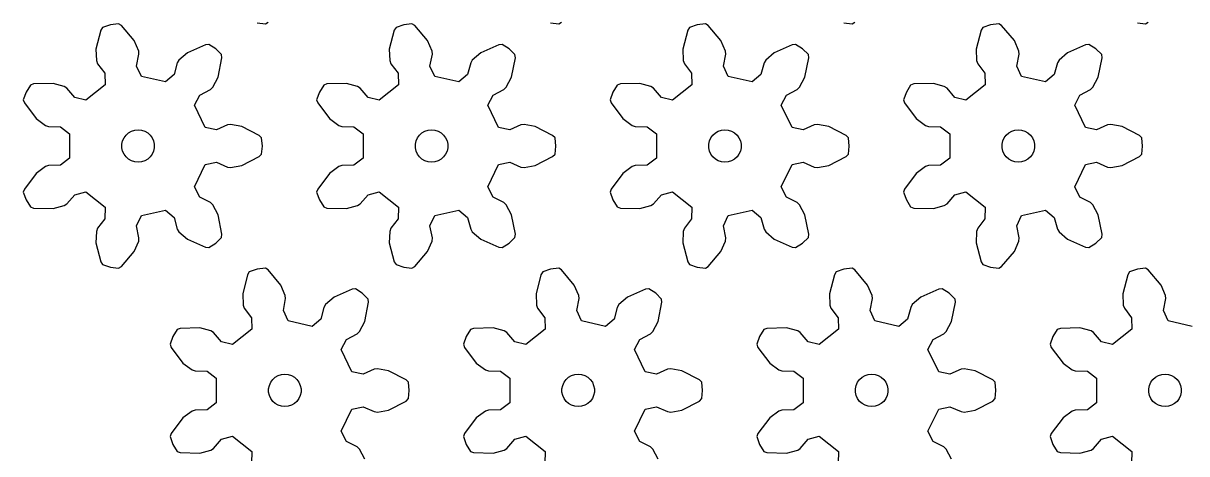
# Model space of a CAD drawing. Extents: x 0 to 211, y 0 to 225.
# Drawn here: x 0 to 107.3, y 73.1 to 112.8 of the extents above; entities that cross this region are included whole.
import ezdxf

# ---------------------------------------------------------------- set-up
doc = ezdxf.new("R2010")
doc.units = 0

msp = doc.modelspace()

# ---------------------------------------------------------------- linework, layer by layer
for p, q in [((8.04, 112.64), (7.32, 112.4)), ((8.79, 112.74), (8.04, 112.64)), ((9.05, 112.57), (8.79, 112.74)), ((21.57, 112.84), (22.32, 112.74)), ((22.32, 112.74), (22.58, 112.9)), ((35.09, 112.64), (34.37, 112.4)), ((35.84, 112.74), (35.09, 112.64)), ((36.1, 112.57), (35.84, 112.74)), ((48.62, 112.84), (49.37, 112.74)), ((49.37, 112.74), (49.63, 112.9)), ((62.14, 112.64), (61.42, 112.4)), ((62.89, 112.74), (62.14, 112.64)), ((63.15, 112.57), (62.89, 112.74)), ((75.67, 112.84), (76.42, 112.74)), ((76.42, 112.74), (76.68, 112.9)), ((89.19, 112.64), (88.47, 112.4)), ((89.94, 112.74), (89.19, 112.64)), ((90.2, 112.57), (89.94, 112.74)), ((102.72, 112.84), (103.47, 112.74)), ((103.47, 112.74), (103.73, 112.9)), ((7.16, 112.14), (6.7, 110.39)), ((7.32, 112.4), (7.16, 112.14)), ((10.22, 111.19), (9.05, 112.57)), ((34.21, 112.14), (33.75, 110.39)), ((34.37, 112.4), (34.21, 112.14)), ((37.28, 111.19), (36.1, 112.57)), ((61.26, 112.14), (60.8, 110.39)), ((61.42, 112.4), (61.26, 112.14)), ((64.33, 111.19), (63.15, 112.57)), ((88.31, 112.14), (87.85, 110.39)), ((88.47, 112.4), (88.31, 112.14)), ((91.38, 111.19), (90.2, 112.57)), ((10.64, 110.22), (10.22, 111.19)), ((16.8, 110.8), (15.14, 110.07)), ((17.1, 110.84), (16.8, 110.8)), ((17.74, 110.42), (17.1, 110.84)), ((37.69, 110.22), (37.28, 111.19)), ((43.85, 110.8), (42.19, 110.07)), ((44.15, 110.84), (43.85, 110.8)), ((44.79, 110.42), (44.15, 110.84)), ((64.74, 110.22), (64.33, 111.19)), ((70.9, 110.8), (69.24, 110.07)), ((71.2, 110.84), (70.9, 110.8)), ((71.84, 110.42), (71.2, 110.84)), ((91.79, 110.22), (91.38, 111.19)), ((97.95, 110.8), (96.29, 110.07)), ((98.25, 110.84), (97.95, 110.8)), ((98.89, 110.42), (98.25, 110.84)), ((6.7, 110.39), (6.75, 109.34)), ((10.45, 108.84), (10.67, 109.93)), ((10.67, 109.93), (10.64, 110.22)), ((15.14, 110.07), (14.35, 109.38)), ((18.28, 109.9), (17.74, 110.42)), ((17.97, 107.81), (18.32, 109.59)), ((18.32, 109.59), (18.28, 109.9)), ((33.75, 110.39), (33.8, 109.34)), ((37.5, 108.84), (37.72, 109.93)), ((37.72, 109.93), (37.69, 110.22)), ((42.19, 110.07), (41.4, 109.38)), ((45.33, 109.9), (44.79, 110.42)), ((45.02, 107.81), (45.37, 109.59)), ((45.37, 109.59), (45.33, 109.9)), ((60.8, 110.39), (60.85, 109.34)), ((64.55, 108.84), (64.77, 109.93)), ((64.77, 109.93), (64.74, 110.22)), ((69.24, 110.07), (68.45, 109.38)), ((72.39, 109.9), (71.84, 110.42)), ((72.07, 107.81), (72.42, 109.59)), ((72.42, 109.59), (72.39, 109.9)), ((87.85, 110.39), (87.9, 109.34)), ((91.6, 108.84), (91.82, 109.93)), ((91.82, 109.93), (91.79, 110.22)), ((96.29, 110.07), (95.5, 109.38)), ((99.44, 109.9), (98.89, 110.42)), ((99.12, 107.81), (99.47, 109.59)), ((99.47, 109.59), (99.44, 109.9)), ((6.75, 109.34), (6.85, 109.06)), ((6.85, 109.06), (7.52, 108.17)), ((10.89, 107.88), (10.45, 108.84)), ((14.2, 109.13), (13.91, 108.05)), ((14.35, 109.38), (14.2, 109.13)), ((33.8, 109.34), (33.9, 109.06)), ((33.9, 109.06), (34.57, 108.17)), ((37.94, 107.88), (37.5, 108.84)), ((41.25, 109.13), (40.96, 108.05)), ((41.4, 109.38), (41.25, 109.13)), ((60.85, 109.34), (60.95, 109.06)), ((60.95, 109.06), (61.62, 108.17)), ((64.99, 107.88), (64.55, 108.84)), ((68.3, 109.13), (68.01, 108.05)), ((68.45, 109.38), (68.3, 109.13)), ((87.9, 109.34), (88, 109.06)), ((88, 109.06), (88.67, 108.17)), ((92.04, 107.88), (91.6, 108.84)), ((95.35, 109.13), (95.06, 108.05)), ((95.5, 109.38), (95.35, 109.13)), ((7.52, 108.17), (7.54, 107.11)), ((13.11, 107.37), (10.89, 107.88)), ((13.91, 108.05), (13.11, 107.37)), ((17.47, 106.89), (17.97, 107.81)), ((34.57, 108.17), (34.59, 107.11)), ((40.16, 107.37), (37.94, 107.88)), ((40.96, 108.05), (40.16, 107.37)), ((44.52, 106.89), (45.02, 107.81)), ((61.62, 108.17), (61.64, 107.11)), ((67.21, 107.37), (64.99, 107.88)), ((68.01, 108.05), (67.21, 107.37)), ((71.57, 106.89), (72.07, 107.81)), ((88.67, 108.17), (88.69, 107.11)), ((94.26, 107.37), (92.04, 107.88)), ((95.06, 108.05), (94.26, 107.37)), ((98.62, 106.89), (99.12, 107.81)), ((0.27, 106.44), (0, 105.73)), ((0.66, 107.09), (0.27, 106.44)), ((0.95, 107.19), (0.66, 107.09)), ((2.76, 107.24), (0.95, 107.19)), ((3.77, 106.96), (2.76, 107.24)), ((4.02, 106.81), (3.77, 106.96)), ((4.74, 105.95), (4.02, 106.81)), ((7.54, 107.11), (5.76, 105.69)), ((16.27, 106.17), (17.26, 106.68)), ((17.26, 106.68), (17.47, 106.89)), ((27.32, 106.44), (27.05, 105.73)), ((27.71, 107.09), (27.32, 106.44)), ((28, 107.19), (27.71, 107.09)), ((29.81, 107.24), (28, 107.19)), ((30.82, 106.96), (29.81, 107.24)), ((31.07, 106.81), (30.82, 106.96)), ((31.79, 105.95), (31.07, 106.81)), ((34.59, 107.11), (32.81, 105.69)), ((43.32, 106.17), (44.31, 106.68)), ((44.31, 106.68), (44.52, 106.89)), ((54.37, 106.44), (54.1, 105.73)), ((54.76, 107.09), (54.37, 106.44)), ((55.05, 107.19), (54.76, 107.09)), ((56.86, 107.24), (55.05, 107.19)), ((57.87, 106.96), (56.86, 107.24)), ((58.12, 106.81), (57.87, 106.96)), ((58.84, 105.95), (58.12, 106.81)), ((61.64, 107.11), (59.86, 105.69)), ((70.37, 106.17), (71.36, 106.68)), ((71.36, 106.68), (71.57, 106.89)), ((81.42, 106.44), (81.15, 105.73)), ((81.81, 107.09), (81.42, 106.44)), ((82.1, 107.19), (81.81, 107.09)), ((83.91, 107.24), (82.1, 107.19)), ((84.92, 106.96), (83.91, 107.24)), ((85.17, 106.81), (84.92, 106.96)), ((85.89, 105.95), (85.17, 106.81)), ((88.69, 107.11), (86.91, 105.69)), ((97.42, 106.17), (98.41, 106.68)), ((98.41, 106.68), (98.62, 106.89)), ((0, 105.73), (0.1, 105.44)), ((0.1, 105.44), (1.19, 103.99)), ((5.76, 105.69), (4.74, 105.95)), ((15.79, 105.23), (16.27, 106.17)), ((16.78, 103.18), (15.79, 105.23)), ((27.05, 105.73), (27.15, 105.44)), ((27.15, 105.44), (28.24, 103.99)), ((32.81, 105.69), (31.79, 105.95)), ((42.84, 105.23), (43.32, 106.17)), ((43.83, 103.18), (42.84, 105.23)), ((54.1, 105.73), (54.2, 105.44)), ((54.2, 105.44), (55.29, 103.99)), ((59.86, 105.69), (58.84, 105.95)), ((69.89, 105.23), (70.37, 106.17)), ((70.88, 103.18), (69.89, 105.23)), ((81.15, 105.73), (81.25, 105.44)), ((81.25, 105.44), (82.34, 103.99)), ((86.91, 105.69), (85.89, 105.95)), ((96.94, 105.23), (97.42, 106.17)), ((97.93, 103.18), (96.94, 105.23)), ((1.19, 103.99), (2.04, 103.37)), ((2.04, 103.37), (2.32, 103.27)), ((2.32, 103.27), (3.43, 103.24)), ((3.43, 103.24), (4.27, 102.6)), ((17.81, 102.97), (16.78, 103.18)), ((18.83, 103.42), (17.81, 102.97)), ((19.12, 103.46), (18.83, 103.42)), ((20.16, 103.27), (19.12, 103.46)), ((21.76, 102.44), (20.16, 103.27)), ((28.24, 103.99), (29.09, 103.37)), ((29.09, 103.37), (29.37, 103.27)), ((29.37, 103.27), (30.48, 103.24)), ((30.48, 103.24), (31.33, 102.6)), ((44.86, 102.97), (43.83, 103.18)), ((45.88, 103.42), (44.86, 102.97)), ((46.17, 103.46), (45.88, 103.42)), ((47.21, 103.27), (46.17, 103.46)), ((48.81, 102.44), (47.21, 103.27)), ((55.29, 103.99), (56.14, 103.37)), ((56.14, 103.37), (56.42, 103.27)), ((56.42, 103.27), (57.53, 103.24)), ((57.53, 103.24), (58.38, 102.6)), ((71.91, 102.97), (70.88, 103.18)), ((72.93, 103.42), (71.91, 102.97)), ((73.22, 103.46), (72.93, 103.42)), ((74.26, 103.27), (73.22, 103.46)), ((75.86, 102.44), (74.26, 103.27)), ((82.34, 103.99), (83.19, 103.37)), ((83.19, 103.37), (83.47, 103.27)), ((83.47, 103.27), (84.58, 103.24)), ((84.58, 103.24), (85.43, 102.6)), ((98.96, 102.97), (97.93, 103.18)), ((99.98, 103.42), (98.96, 102.97)), ((100.27, 103.46), (99.98, 103.42)), ((101.31, 103.27), (100.27, 103.46)), ((102.91, 102.44), (101.31, 103.27)), ((4.27, 102.6), (4.27, 100.33)), ((9.1, 101.62), (9.16, 101.93)), ((9.16, 101.93), (9.29, 102.21)), ((9.29, 102.21), (9.48, 102.47)), ((9.48, 102.47), (9.71, 102.68)), ((9.71, 102.68), (9.98, 102.83)), ((9.98, 102.83), (10.28, 102.93)), ((10.28, 102.93), (10.59, 102.96)), ((10.59, 102.96), (10.9, 102.93)), ((10.9, 102.93), (11.2, 102.83)), ((11.2, 102.83), (11.47, 102.68)), ((11.47, 102.68), (11.71, 102.47)), ((11.71, 102.47), (11.89, 102.21)), ((11.89, 102.21), (12.02, 101.93)), ((12.02, 101.93), (12.08, 101.62)), ((21.98, 102.22), (21.76, 102.44)), ((22.05, 101.46), (21.98, 102.22)), ((31.33, 102.6), (31.33, 100.33)), ((36.15, 101.62), (36.21, 101.93)), ((36.21, 101.93), (36.34, 102.21)), ((36.34, 102.21), (36.53, 102.47)), ((36.53, 102.47), (36.76, 102.68)), ((36.76, 102.68), (37.03, 102.83)), ((37.03, 102.83), (37.33, 102.93)), ((37.33, 102.93), (37.64, 102.96)), ((37.64, 102.96), (37.95, 102.93)), ((37.95, 102.93), (38.25, 102.83)), ((38.25, 102.83), (38.52, 102.68)), ((38.52, 102.68), (38.76, 102.47)), ((38.76, 102.47), (38.94, 102.21)), ((38.94, 102.21), (39.07, 101.93)), ((39.07, 101.93), (39.13, 101.62)), ((49.03, 102.22), (48.81, 102.44)), ((49.1, 101.46), (49.03, 102.22)), ((58.38, 102.6), (58.38, 100.33)), ((63.2, 101.62), (63.27, 101.93)), ((63.27, 101.93), (63.39, 102.21)), ((63.39, 102.21), (63.58, 102.47)), ((63.58, 102.47), (63.81, 102.68)), ((63.81, 102.68), (64.08, 102.83)), ((64.08, 102.83), (64.38, 102.93)), ((64.38, 102.93), (64.69, 102.96)), ((64.69, 102.96), (65, 102.93)), ((65, 102.93), (65.3, 102.83)), ((65.3, 102.83), (65.57, 102.68)), ((65.57, 102.68), (65.81, 102.47)), ((65.81, 102.47), (65.99, 102.21)), ((65.99, 102.21), (66.12, 101.93)), ((66.12, 101.93), (66.18, 101.62)), ((76.08, 102.22), (75.86, 102.44)), ((76.15, 101.46), (76.08, 102.22)), ((85.43, 102.6), (85.43, 100.33)), ((90.25, 101.62), (90.32, 101.93)), ((90.32, 101.93), (90.44, 102.21)), ((90.44, 102.21), (90.63, 102.47)), ((90.63, 102.47), (90.86, 102.68)), ((90.86, 102.68), (91.13, 102.83)), ((91.13, 102.83), (91.43, 102.93)), ((91.43, 102.93), (91.74, 102.96)), ((91.74, 102.96), (92.05, 102.93)), ((92.05, 102.93), (92.35, 102.83)), ((92.35, 102.83), (92.62, 102.68)), ((92.62, 102.68), (92.86, 102.47)), ((92.86, 102.47), (93.04, 102.21)), ((93.04, 102.21), (93.17, 101.93)), ((93.17, 101.93), (93.23, 101.62)), ((103.13, 102.22), (102.91, 102.44)), ((103.2, 101.46), (103.13, 102.22)), ((9.1, 101.31), (9.1, 101.62)), ((9.16, 101), (9.1, 101.31)), ((9.29, 100.71), (9.16, 101)), ((12.02, 101), (11.89, 100.71)), ((12.08, 101.31), (12.02, 101)), ((12.08, 101.62), (12.08, 101.31)), ((21.98, 100.71), (22.05, 101.46)), ((36.15, 101.31), (36.15, 101.62)), ((36.21, 101), (36.15, 101.31)), ((36.34, 100.71), (36.21, 101)), ((39.07, 101), (38.94, 100.71)), ((39.13, 101.31), (39.07, 101)), ((39.13, 101.62), (39.13, 101.31)), ((49.03, 100.71), (49.1, 101.46)), ((63.2, 101.31), (63.2, 101.62)), ((63.27, 101), (63.2, 101.31)), ((63.39, 100.71), (63.27, 101)), ((66.12, 101), (65.99, 100.71)), ((66.18, 101.31), (66.12, 101)), ((66.18, 101.62), (66.18, 101.31)), ((76.08, 100.71), (76.15, 101.46)), ((90.25, 101.31), (90.25, 101.62)), ((90.32, 101), (90.25, 101.31)), ((90.44, 100.71), (90.32, 101)), ((93.17, 101), (93.04, 100.71)), ((93.23, 101.31), (93.17, 101)), ((93.23, 101.62), (93.23, 101.31)), ((103.13, 100.71), (103.2, 101.46)), ((4.27, 100.33), (3.43, 99.69)), ((9.48, 100.46), (9.29, 100.71)), ((9.71, 100.25), (9.48, 100.46)), ((9.98, 100.09), (9.71, 100.25)), ((10.28, 100), (9.98, 100.09)), ((10.59, 99.96), (10.28, 100)), ((10.9, 100), (10.59, 99.96)), ((11.2, 100.09), (10.9, 100)), ((11.47, 100.25), (11.2, 100.09)), ((11.71, 100.46), (11.47, 100.25)), ((11.89, 100.71), (11.71, 100.46)), ((16.78, 99.75), (17.81, 99.96)), ((17.81, 99.96), (18.83, 99.5)), ((20.16, 99.66), (21.76, 100.49)), ((21.76, 100.49), (21.98, 100.71)), ((31.33, 100.33), (30.48, 99.69)), ((36.53, 100.46), (36.34, 100.71)), ((36.76, 100.25), (36.53, 100.46)), ((37.03, 100.09), (36.76, 100.25)), ((37.33, 100), (37.03, 100.09)), ((37.64, 99.96), (37.33, 100)), ((37.95, 100), (37.64, 99.96)), ((38.25, 100.09), (37.95, 100)), ((38.52, 100.25), (38.25, 100.09)), ((38.76, 100.46), (38.52, 100.25)), ((38.94, 100.71), (38.76, 100.46)), ((43.83, 99.75), (44.86, 99.96)), ((44.86, 99.96), (45.88, 99.5)), ((47.21, 99.66), (48.81, 100.49)), ((48.81, 100.49), (49.03, 100.71)), ((58.38, 100.33), (57.53, 99.69)), ((63.58, 100.46), (63.39, 100.71)), ((63.81, 100.25), (63.58, 100.46)), ((64.08, 100.09), (63.81, 100.25)), ((64.38, 100), (64.08, 100.09)), ((64.69, 99.96), (64.38, 100)), ((65, 100), (64.69, 99.96)), ((65.3, 100.09), (65, 100)), ((65.57, 100.25), (65.3, 100.09)), ((65.81, 100.46), (65.57, 100.25)), ((65.99, 100.71), (65.81, 100.46)), ((70.88, 99.75), (71.91, 99.96)), ((71.91, 99.96), (72.93, 99.5)), ((74.26, 99.66), (75.86, 100.49)), ((75.86, 100.49), (76.08, 100.71)), ((85.43, 100.33), (84.58, 99.69)), ((90.63, 100.46), (90.44, 100.71)), ((90.86, 100.25), (90.63, 100.46)), ((91.13, 100.09), (90.86, 100.25)), ((91.43, 100), (91.13, 100.09)), ((91.74, 99.96), (91.43, 100)), ((92.05, 100), (91.74, 99.96)), ((92.35, 100.09), (92.05, 100)), ((92.62, 100.25), (92.35, 100.09)), ((92.86, 100.46), (92.62, 100.25)), ((93.04, 100.71), (92.86, 100.46)), ((97.93, 99.75), (98.96, 99.96)), ((98.96, 99.96), (99.98, 99.5)), ((101.31, 99.66), (102.91, 100.49)), ((102.91, 100.49), (103.13, 100.71)), ((1.19, 98.94), (0.1, 97.49)), ((2.04, 99.56), (1.19, 98.94)), ((2.32, 99.66), (2.04, 99.56)), ((3.43, 99.69), (2.32, 99.66)), ((15.79, 97.7), (16.78, 99.75)), ((18.83, 99.5), (19.12, 99.47)), ((19.12, 99.47), (20.16, 99.66)), ((28.24, 98.94), (27.15, 97.49)), ((29.09, 99.56), (28.24, 98.94)), ((29.37, 99.66), (29.09, 99.56)), ((30.48, 99.69), (29.37, 99.66)), ((42.84, 97.7), (43.83, 99.75)), ((45.88, 99.5), (46.17, 99.47)), ((46.17, 99.47), (47.21, 99.66)), ((55.29, 98.94), (54.2, 97.49)), ((56.14, 99.56), (55.29, 98.94)), ((56.42, 99.66), (56.14, 99.56)), ((57.53, 99.69), (56.42, 99.66)), ((69.89, 97.7), (70.88, 99.75)), ((72.93, 99.5), (73.22, 99.47)), ((73.22, 99.47), (74.26, 99.66)), ((82.34, 98.94), (81.25, 97.49)), ((83.19, 99.56), (82.34, 98.94)), ((83.47, 99.66), (83.19, 99.56)), ((84.58, 99.69), (83.47, 99.66)), ((96.94, 97.7), (97.93, 99.75)), ((99.98, 99.5), (100.27, 99.47)), ((100.27, 99.47), (101.31, 99.66)), ((16.27, 96.76), (15.79, 97.7)), ((43.32, 96.76), (42.84, 97.7)), ((70.37, 96.76), (69.89, 97.7)), ((97.42, 96.76), (96.94, 97.7)), ((0.1, 97.49), (0, 97.2)), ((0, 97.2), (0.27, 96.49)), ((4.02, 96.12), (4.74, 96.97)), ((4.74, 96.97), (5.76, 97.24)), ((5.76, 97.24), (7.54, 95.82)), ((17.26, 96.24), (16.27, 96.76)), ((27.15, 97.49), (27.05, 97.2)), ((27.05, 97.2), (27.32, 96.49)), ((31.07, 96.12), (31.79, 96.97)), ((31.79, 96.97), (32.81, 97.24)), ((32.81, 97.24), (34.59, 95.82)), ((44.31, 96.24), (43.32, 96.76)), ((54.2, 97.49), (54.1, 97.2)), ((54.1, 97.2), (54.37, 96.49)), ((58.12, 96.12), (58.84, 96.97)), ((58.84, 96.97), (59.86, 97.24)), ((59.86, 97.24), (61.64, 95.82)), ((71.36, 96.24), (70.37, 96.76)), ((81.25, 97.49), (81.15, 97.2)), ((81.15, 97.2), (81.42, 96.49)), ((85.17, 96.12), (85.89, 96.97)), ((85.89, 96.97), (86.91, 97.24)), ((86.91, 97.24), (88.69, 95.82)), ((98.41, 96.24), (97.42, 96.76)), ((0.27, 96.49), (0.66, 95.84)), ((0.66, 95.84), (0.95, 95.74)), ((0.95, 95.74), (2.76, 95.69)), ((2.76, 95.69), (3.77, 95.97)), ((3.77, 95.97), (4.02, 96.12)), ((7.54, 95.82), (7.52, 94.76)), ((10.89, 95.05), (13.11, 95.56)), ((13.11, 95.56), (13.91, 94.88)), ((17.47, 96.04), (17.26, 96.24)), ((17.97, 95.11), (17.47, 96.04)), ((27.32, 96.49), (27.71, 95.84)), ((27.71, 95.84), (28, 95.74)), ((28, 95.74), (29.81, 95.69)), ((29.81, 95.69), (30.82, 95.97)), ((30.82, 95.97), (31.07, 96.12)), ((34.59, 95.82), (34.57, 94.76)), ((37.94, 95.05), (40.16, 95.56)), ((40.16, 95.56), (40.96, 94.88)), ((44.52, 96.04), (44.31, 96.24)), ((45.02, 95.11), (44.52, 96.04)), ((54.37, 96.49), (54.76, 95.84)), ((54.76, 95.84), (55.05, 95.74)), ((55.05, 95.74), (56.86, 95.69)), ((56.86, 95.69), (57.87, 95.97)), ((57.87, 95.97), (58.12, 96.12)), ((61.64, 95.82), (61.62, 94.76)), ((64.99, 95.05), (67.21, 95.56)), ((67.21, 95.56), (68.01, 94.88)), ((71.57, 96.04), (71.36, 96.24)), ((72.07, 95.11), (71.57, 96.04)), ((81.42, 96.49), (81.81, 95.84)), ((81.81, 95.84), (82.1, 95.74)), ((82.1, 95.74), (83.91, 95.69)), ((83.91, 95.69), (84.92, 95.97)), ((84.92, 95.97), (85.17, 96.12)), ((88.69, 95.82), (88.67, 94.76)), ((92.04, 95.05), (94.26, 95.56)), ((94.26, 95.56), (95.06, 94.88)), ((98.62, 96.04), (98.41, 96.24)), ((99.12, 95.11), (98.62, 96.04)), ((7.52, 94.76), (6.85, 93.87)), ((10.45, 94.09), (10.89, 95.05)), ((13.91, 94.88), (14.2, 93.8)), ((18.32, 93.33), (17.97, 95.11)), ((34.57, 94.76), (33.9, 93.87)), ((37.5, 94.09), (37.94, 95.05)), ((40.96, 94.88), (41.25, 93.8)), ((45.37, 93.33), (45.02, 95.11)), ((61.62, 94.76), (60.95, 93.87)), ((64.55, 94.09), (64.99, 95.05)), ((68.01, 94.88), (68.3, 93.8)), ((72.42, 93.33), (72.07, 95.11)), ((88.67, 94.76), (88, 93.87)), ((91.6, 94.09), (92.04, 95.05)), ((95.06, 94.88), (95.35, 93.8)), ((99.47, 93.33), (99.12, 95.11)), ((6.75, 93.59), (6.7, 92.54)), ((6.85, 93.87), (6.75, 93.59)), ((10.67, 92.99), (10.45, 94.09)), ((14.2, 93.8), (14.35, 93.55)), ((14.35, 93.55), (15.14, 92.86)), ((18.28, 93.03), (18.32, 93.33)), ((33.8, 93.59), (33.75, 92.54)), ((33.9, 93.87), (33.8, 93.59)), ((37.72, 92.99), (37.5, 94.09)), ((41.25, 93.8), (41.4, 93.55)), ((41.4, 93.55), (42.19, 92.86)), ((45.33, 93.03), (45.37, 93.33)), ((60.85, 93.59), (60.8, 92.54)), ((60.95, 93.87), (60.85, 93.59)), ((64.77, 92.99), (64.55, 94.09)), ((68.3, 93.8), (68.45, 93.55)), ((68.45, 93.55), (69.24, 92.86)), ((72.39, 93.03), (72.42, 93.33)), ((87.9, 93.59), (87.85, 92.54)), ((88, 93.87), (87.9, 93.59)), ((91.82, 92.99), (91.6, 94.09)), ((95.35, 93.8), (95.5, 93.55)), ((95.5, 93.55), (96.29, 92.86)), ((99.44, 93.03), (99.47, 93.33)), ((6.7, 92.54), (7.16, 90.79)), ((10.22, 91.74), (10.64, 92.7)), ((10.64, 92.7), (10.67, 92.99)), ((15.14, 92.86), (16.8, 92.12)), ((17.1, 92.09), (17.74, 92.5)), ((17.74, 92.5), (18.28, 93.03)), ((33.75, 92.54), (34.21, 90.79)), ((37.28, 91.74), (37.69, 92.7)), ((37.69, 92.7), (37.72, 92.99)), ((42.19, 92.86), (43.85, 92.12)), ((44.15, 92.09), (44.79, 92.5)), ((44.79, 92.5), (45.33, 93.03)), ((60.8, 92.54), (61.26, 90.79)), ((64.33, 91.74), (64.74, 92.7)), ((64.74, 92.7), (64.77, 92.99)), ((69.24, 92.86), (70.9, 92.12)), ((71.2, 92.09), (71.84, 92.5)), ((71.84, 92.5), (72.39, 93.03)), ((87.85, 92.54), (88.31, 90.79)), ((91.38, 91.74), (91.79, 92.7)), ((91.79, 92.7), (91.82, 92.99)), ((96.29, 92.86), (97.95, 92.12)), ((98.25, 92.09), (98.89, 92.5)), ((98.89, 92.5), (99.44, 93.03)), ((9.05, 90.36), (10.22, 91.74)), ((16.8, 92.12), (17.1, 92.09)), ((36.1, 90.36), (37.28, 91.74)), ((43.85, 92.12), (44.15, 92.09)), ((63.15, 90.36), (64.33, 91.74)), ((70.9, 92.12), (71.2, 92.09)), ((90.2, 90.36), (91.38, 91.74)), ((97.95, 92.12), (98.25, 92.09)), ((7.16, 90.79), (7.32, 90.53)), ((7.32, 90.53), (8.04, 90.29)), ((8.04, 90.29), (8.79, 90.19)), ((8.79, 90.19), (9.05, 90.36)), ((22.32, 90.19), (21.57, 90.09)), ((22.58, 90.03), (22.32, 90.19)), ((34.21, 90.79), (34.37, 90.53)), ((34.37, 90.53), (35.09, 90.29)), ((35.09, 90.29), (35.84, 90.19)), ((35.84, 90.19), (36.1, 90.36)), ((49.37, 90.19), (48.62, 90.09)), ((49.63, 90.03), (49.37, 90.19)), ((61.26, 90.79), (61.42, 90.53)), ((61.42, 90.53), (62.14, 90.29)), ((62.14, 90.29), (62.89, 90.19)), ((62.89, 90.19), (63.15, 90.36)), ((76.42, 90.19), (75.67, 90.09)), ((76.68, 90.03), (76.42, 90.19)), ((88.31, 90.79), (88.47, 90.53)), ((88.47, 90.53), (89.19, 90.29)), ((89.19, 90.29), (89.94, 90.19)), ((89.94, 90.19), (90.2, 90.36)), ((103.47, 90.19), (102.72, 90.09)), ((103.73, 90.03), (103.47, 90.19)), ((20.68, 89.59), (20.23, 87.84)), ((20.84, 89.85), (20.68, 89.59)), ((21.57, 90.09), (20.84, 89.85)), ((23.75, 88.64), (22.58, 90.03)), ((47.73, 89.59), (47.28, 87.84)), ((47.89, 89.85), (47.73, 89.59)), ((48.62, 90.09), (47.89, 89.85)), ((50.8, 88.64), (49.63, 90.03)), ((74.78, 89.59), (74.33, 87.84)), ((74.94, 89.85), (74.78, 89.59)), ((75.67, 90.09), (74.94, 89.85)), ((77.85, 88.64), (76.68, 90.03)), ((101.83, 89.59), (101.38, 87.84)), ((102, 89.85), (101.83, 89.59)), ((102.72, 90.09), (102, 89.85)), ((104.9, 88.64), (103.73, 90.03)), ((24.16, 87.68), (23.75, 88.64)), ((30.32, 88.26), (28.67, 87.52)), ((30.63, 88.29), (30.32, 88.26)), ((31.26, 87.88), (30.63, 88.29)), ((51.21, 87.68), (50.8, 88.64)), ((57.37, 88.26), (55.72, 87.52)), ((57.68, 88.29), (57.37, 88.26)), ((58.31, 87.88), (57.68, 88.29)), ((78.26, 87.68), (77.85, 88.64)), ((84.42, 88.26), (82.77, 87.52)), ((84.73, 88.29), (84.42, 88.26)), ((85.36, 87.88), (84.73, 88.29)), ((105.31, 87.68), (104.9, 88.64)), ((20.23, 87.84), (20.27, 86.79)), ((23.98, 86.29), (24.19, 87.39)), ((24.19, 87.39), (24.16, 87.68)), ((28.67, 87.52), (27.87, 86.83)), ((31.81, 87.35), (31.26, 87.88)), ((31.49, 85.27), (31.84, 87.05)), ((31.84, 87.05), (31.81, 87.35)), ((47.28, 87.84), (47.32, 86.79)), ((51.03, 86.29), (51.24, 87.39)), ((51.24, 87.39), (51.21, 87.68)), ((55.72, 87.52), (54.92, 86.83)), ((58.86, 87.35), (58.31, 87.88)), ((58.54, 85.27), (58.89, 87.05)), ((58.89, 87.05), (58.86, 87.35)), ((74.33, 87.84), (74.37, 86.79)), ((78.08, 86.29), (78.3, 87.39)), ((78.3, 87.39), (78.26, 87.68)), ((82.77, 87.52), (81.97, 86.83)), ((85.91, 87.35), (85.36, 87.88)), ((85.59, 85.27), (85.94, 87.05)), ((85.94, 87.05), (85.91, 87.35)), ((101.38, 87.84), (101.42, 86.79)), ((105.13, 86.29), (105.35, 87.39)), ((105.35, 87.39), (105.31, 87.68)), ((20.27, 86.79), (20.37, 86.51)), ((20.37, 86.51), (21.04, 85.62)), ((24.41, 85.33), (23.98, 86.29)), ((27.72, 86.58), (27.44, 85.5)), ((27.87, 86.83), (27.72, 86.58)), ((47.32, 86.79), (47.42, 86.51)), ((47.42, 86.51), (48.09, 85.62)), ((51.46, 85.33), (51.03, 86.29)), ((54.77, 86.58), (54.49, 85.5)), ((54.92, 86.83), (54.77, 86.58)), ((74.37, 86.79), (74.47, 86.51)), ((74.47, 86.51), (75.14, 85.62)), ((78.51, 85.33), (78.08, 86.29)), ((81.82, 86.58), (81.54, 85.5)), ((81.97, 86.83), (81.82, 86.58)), ((101.42, 86.79), (101.52, 86.51)), ((101.52, 86.51), (102.19, 85.62)), ((105.56, 85.33), (105.13, 86.29)), ((21.04, 85.62), (21.07, 84.56)), ((26.63, 84.82), (24.41, 85.33)), ((27.44, 85.5), (26.63, 84.82)), ((30.99, 84.34), (31.49, 85.27)), ((48.09, 85.62), (48.12, 84.56)), ((53.68, 84.82), (51.46, 85.33)), ((54.49, 85.5), (53.68, 84.82)), ((58.04, 84.34), (58.54, 85.27)), ((75.14, 85.62), (75.17, 84.56)), ((80.73, 84.82), (78.51, 85.33)), ((81.54, 85.5), (80.73, 84.82)), ((85.09, 84.34), (85.59, 85.27)), ((102.19, 85.62), (102.22, 84.56)), ((107.78, 84.82), (105.56, 85.33)), ((13.79, 83.89), (13.53, 83.18)), ((14.18, 84.54), (13.79, 83.89)), ((14.47, 84.64), (14.18, 84.54)), ((16.28, 84.69), (14.47, 84.64)), ((17.3, 84.42), (16.28, 84.69)), ((17.54, 84.26), (17.3, 84.42)), ((18.27, 83.41), (17.54, 84.26)), ((21.07, 84.56), (19.29, 83.14)), ((29.79, 83.62), (30.79, 84.14)), ((30.79, 84.14), (30.99, 84.34)), ((40.84, 83.89), (40.58, 83.18)), ((41.23, 84.54), (40.84, 83.89)), ((41.52, 84.64), (41.23, 84.54)), ((43.33, 84.69), (41.52, 84.64)), ((44.35, 84.42), (43.33, 84.69)), ((44.59, 84.26), (44.35, 84.42)), ((45.32, 83.41), (44.59, 84.26)), ((48.12, 84.56), (46.34, 83.14)), ((56.85, 83.62), (57.84, 84.14)), ((57.84, 84.14), (58.04, 84.34)), ((67.89, 83.89), (67.63, 83.18)), ((68.28, 84.54), (67.89, 83.89)), ((68.57, 84.64), (68.28, 84.54)), ((70.38, 84.69), (68.57, 84.64)), ((71.4, 84.42), (70.38, 84.69)), ((71.64, 84.26), (71.4, 84.42)), ((72.37, 83.41), (71.64, 84.26)), ((75.17, 84.56), (73.39, 83.14)), ((83.9, 83.62), (84.89, 84.14)), ((84.89, 84.14), (85.09, 84.34)), ((94.94, 83.89), (94.68, 83.18)), ((95.33, 84.54), (94.94, 83.89)), ((95.62, 84.64), (95.33, 84.54)), ((97.43, 84.69), (95.62, 84.64)), ((98.45, 84.42), (97.43, 84.69)), ((98.69, 84.26), (98.45, 84.42)), ((99.42, 83.41), (98.69, 84.26)), ((102.22, 84.56), (100.44, 83.14)), ((13.53, 83.18), (13.63, 82.89)), ((13.63, 82.89), (14.72, 81.44)), ((19.29, 83.14), (18.27, 83.41)), ((29.31, 82.68), (29.79, 83.62)), ((30.3, 80.63), (29.31, 82.68)), ((40.58, 83.18), (40.68, 82.89)), ((40.68, 82.89), (41.77, 81.44)), ((46.34, 83.14), (45.32, 83.41)), ((56.36, 82.68), (56.85, 83.62)), ((57.35, 80.63), (56.36, 82.68)), ((67.63, 83.18), (67.73, 82.89)), ((67.73, 82.89), (68.82, 81.44)), ((73.39, 83.14), (72.37, 83.41)), ((83.41, 82.68), (83.9, 83.62)), ((84.4, 80.63), (83.41, 82.68)), ((94.68, 83.18), (94.78, 82.89)), ((94.78, 82.89), (95.87, 81.44)), ((100.44, 83.14), (99.42, 83.41)), ((14.72, 81.44), (15.57, 80.82)), ((15.57, 80.82), (15.84, 80.72)), ((15.84, 80.72), (16.96, 80.69)), ((16.96, 80.69), (17.8, 80.05)), ((31.33, 80.42), (30.3, 80.63)), ((32.36, 80.88), (31.33, 80.42)), ((32.65, 80.91), (32.36, 80.88)), ((33.68, 80.72), (32.65, 80.91)), ((35.29, 79.89), (33.68, 80.72)), ((41.77, 81.44), (42.62, 80.82)), ((42.62, 80.82), (42.89, 80.72)), ((42.89, 80.72), (44.01, 80.69)), ((44.01, 80.69), (44.85, 80.05)), ((58.38, 80.42), (57.35, 80.63)), ((59.41, 80.88), (58.38, 80.42)), ((59.7, 80.91), (59.41, 80.88)), ((60.73, 80.72), (59.7, 80.91)), ((62.34, 79.89), (60.73, 80.72)), ((68.82, 81.44), (69.67, 80.82)), ((69.67, 80.82), (69.94, 80.72)), ((69.94, 80.72), (71.06, 80.69)), ((71.06, 80.69), (71.9, 80.05)), ((85.44, 80.42), (84.4, 80.63)), ((86.46, 80.88), (85.44, 80.42)), ((86.75, 80.91), (86.46, 80.88)), ((87.78, 80.72), (86.75, 80.91)), ((89.39, 79.89), (87.78, 80.72)), ((95.87, 81.44), (96.72, 80.82)), ((96.72, 80.82), (96.99, 80.72)), ((96.99, 80.72), (98.11, 80.69)), ((98.11, 80.69), (98.95, 80.05)), ((17.8, 80.05), (17.8, 77.78)), ((22.69, 79.38), (22.82, 79.67)), ((22.82, 79.67), (23, 79.92)), ((23, 79.92), (23.23, 80.13)), ((23.23, 80.13), (23.51, 80.29)), ((23.51, 80.29), (23.8, 80.38)), ((23.8, 80.38), (24.12, 80.42)), ((24.12, 80.42), (24.43, 80.38)), ((24.43, 80.38), (24.73, 80.29)), ((24.73, 80.29), (25, 80.13)), ((25, 80.13), (25.23, 79.92)), ((25.23, 79.92), (25.42, 79.67)), ((25.42, 79.67), (25.54, 79.38)), ((35.51, 79.67), (35.29, 79.89)), ((35.58, 78.92), (35.51, 79.67)), ((44.85, 80.05), (44.85, 77.78)), ((49.74, 79.38), (49.87, 79.67)), ((49.87, 79.67), (50.05, 79.92)), ((50.05, 79.92), (50.28, 80.13)), ((50.28, 80.13), (50.56, 80.29)), ((50.56, 80.29), (50.85, 80.38)), ((50.85, 80.38), (51.17, 80.42)), ((51.17, 80.42), (51.48, 80.38)), ((51.48, 80.38), (51.78, 80.29)), ((51.78, 80.29), (52.05, 80.13)), ((52.05, 80.13), (52.28, 79.92)), ((52.28, 79.92), (52.47, 79.67)), ((52.47, 79.67), (52.59, 79.38)), ((62.56, 79.67), (62.34, 79.89)), ((62.63, 78.92), (62.56, 79.67)), ((71.9, 80.05), (71.9, 77.78)), ((76.79, 79.38), (76.92, 79.67)), ((76.92, 79.67), (77.1, 79.92)), ((77.1, 79.92), (77.34, 80.13)), ((77.34, 80.13), (77.61, 80.29)), ((77.61, 80.29), (77.91, 80.38)), ((77.91, 80.38), (78.22, 80.42)), ((78.22, 80.42), (78.53, 80.38)), ((78.53, 80.38), (78.83, 80.29)), ((78.83, 80.29), (79.1, 80.13)), ((79.1, 80.13), (79.33, 79.92)), ((79.33, 79.92), (79.52, 79.67)), ((79.52, 79.67), (79.64, 79.38)), ((89.61, 79.67), (89.39, 79.89)), ((89.68, 78.92), (89.61, 79.67)), ((98.95, 80.05), (98.95, 77.78)), ((103.84, 79.38), (103.97, 79.67)), ((103.97, 79.67), (104.15, 79.92)), ((104.15, 79.92), (104.39, 80.13)), ((104.39, 80.13), (104.66, 80.29)), ((104.66, 80.29), (104.96, 80.38)), ((104.96, 80.38), (105.27, 80.42)), ((105.27, 80.42), (105.58, 80.38)), ((105.58, 80.38), (105.88, 80.29)), ((105.88, 80.29), (106.15, 80.13)), ((106.15, 80.13), (106.38, 79.92)), ((106.38, 79.92), (106.57, 79.67)), ((106.57, 79.67), (106.69, 79.38)), ((22.62, 79.07), (22.69, 79.38)), ((22.62, 78.76), (22.62, 79.07)), ((22.69, 78.45), (22.62, 78.76)), ((22.82, 78.17), (22.69, 78.45)), ((25.54, 78.45), (25.42, 78.17)), ((25.54, 79.38), (25.61, 79.07)), ((25.61, 78.76), (25.54, 78.45)), ((25.61, 79.07), (25.61, 78.76)), ((35.51, 78.16), (35.58, 78.92)), ((49.67, 79.07), (49.74, 79.38)), ((49.67, 78.76), (49.67, 79.07)), ((49.74, 78.45), (49.67, 78.76)), ((49.87, 78.17), (49.74, 78.45)), ((52.59, 78.45), (52.47, 78.17)), ((52.59, 79.38), (52.66, 79.07)), ((52.66, 78.76), (52.59, 78.45)), ((52.66, 79.07), (52.66, 78.76)), ((62.56, 78.16), (62.63, 78.92)), ((76.73, 79.07), (76.79, 79.38)), ((76.73, 78.76), (76.73, 79.07)), ((76.79, 78.45), (76.73, 78.76)), ((76.92, 78.17), (76.79, 78.45)), ((79.64, 78.45), (79.52, 78.17)), ((79.64, 79.38), (79.71, 79.07)), ((79.71, 78.76), (79.64, 78.45)), ((79.71, 79.07), (79.71, 78.76)), ((89.61, 78.16), (89.68, 78.92)), ((103.78, 79.07), (103.84, 79.38)), ((103.78, 78.76), (103.78, 79.07)), ((103.84, 78.45), (103.78, 78.76)), ((103.97, 78.17), (103.84, 78.45)), ((106.69, 78.45), (106.57, 78.17)), ((106.69, 79.38), (106.76, 79.07)), ((106.76, 78.76), (106.69, 78.45)), ((106.76, 79.07), (106.76, 78.76)), ((17.8, 77.78), (16.96, 77.14)), ((23, 77.91), (22.82, 78.17)), ((23.23, 77.7), (23, 77.91)), ((23.51, 77.55), (23.23, 77.7)), ((23.8, 77.45), (23.51, 77.55)), ((24.12, 77.42), (23.8, 77.45)), ((24.43, 77.45), (24.12, 77.42)), ((24.73, 77.55), (24.43, 77.45)), ((25, 77.7), (24.73, 77.55)), ((25.23, 77.91), (25, 77.7)), ((25.42, 78.17), (25.23, 77.91)), ((30.3, 77.2), (31.33, 77.41)), ((31.33, 77.41), (32.36, 76.96)), ((33.68, 77.11), (35.29, 77.94)), ((35.29, 77.94), (35.51, 78.16)), ((44.85, 77.78), (44.01, 77.14)), ((50.05, 77.91), (49.87, 78.17)), ((50.28, 77.7), (50.05, 77.91)), ((50.56, 77.55), (50.28, 77.7)), ((50.85, 77.45), (50.56, 77.55)), ((51.17, 77.42), (50.85, 77.45)), ((51.48, 77.45), (51.17, 77.42)), ((51.78, 77.55), (51.48, 77.45)), ((52.05, 77.7), (51.78, 77.55)), ((52.28, 77.91), (52.05, 77.7)), ((52.47, 78.17), (52.28, 77.91)), ((57.35, 77.2), (58.38, 77.41)), ((58.38, 77.41), (59.41, 76.96)), ((60.73, 77.11), (62.34, 77.94)), ((62.34, 77.94), (62.56, 78.16)), ((71.9, 77.78), (71.06, 77.14)), ((77.1, 77.91), (76.92, 78.17)), ((77.34, 77.7), (77.1, 77.91)), ((77.61, 77.55), (77.34, 77.7)), ((77.91, 77.45), (77.61, 77.55)), ((78.22, 77.42), (77.91, 77.45)), ((78.53, 77.45), (78.22, 77.42)), ((78.83, 77.55), (78.53, 77.45)), ((79.1, 77.7), (78.83, 77.55)), ((79.33, 77.91), (79.1, 77.7)), ((79.52, 78.17), (79.33, 77.91)), ((84.4, 77.2), (85.44, 77.41)), ((85.44, 77.41), (86.46, 76.96)), ((87.78, 77.11), (89.39, 77.94)), ((89.39, 77.94), (89.61, 78.16)), ((98.95, 77.78), (98.11, 77.14)), ((104.15, 77.91), (103.97, 78.17)), ((104.39, 77.7), (104.15, 77.91)), ((104.66, 77.55), (104.39, 77.7)), ((104.96, 77.45), (104.66, 77.55)), ((105.27, 77.42), (104.96, 77.45)), ((105.58, 77.45), (105.27, 77.42)), ((105.88, 77.55), (105.58, 77.45)), ((106.15, 77.7), (105.88, 77.55)), ((106.38, 77.91), (106.15, 77.7)), ((106.57, 78.17), (106.38, 77.91)), ((14.72, 76.4), (13.63, 74.94)), ((15.57, 77.01), (14.72, 76.4)), ((15.84, 77.11), (15.57, 77.01)), ((16.96, 77.14), (15.84, 77.11)), ((29.31, 75.15), (30.3, 77.2)), ((32.36, 76.96), (32.65, 76.92)), ((32.65, 76.92), (33.68, 77.11)), ((41.77, 76.4), (40.68, 74.94)), ((42.62, 77.01), (41.77, 76.4)), ((42.89, 77.11), (42.62, 77.01)), ((44.01, 77.14), (42.89, 77.11)), ((56.36, 75.15), (57.35, 77.2)), ((59.41, 76.96), (59.7, 76.92)), ((59.7, 76.92), (60.73, 77.11)), ((68.82, 76.4), (67.73, 74.94)), ((69.67, 77.01), (68.82, 76.4)), ((69.94, 77.11), (69.67, 77.01)), ((71.06, 77.14), (69.94, 77.11)), ((83.41, 75.15), (84.4, 77.2)), ((86.46, 76.96), (86.75, 76.92)), ((86.75, 76.92), (87.78, 77.11)), ((95.87, 76.4), (94.78, 74.94)), ((96.72, 77.01), (95.87, 76.4)), ((96.99, 77.11), (96.72, 77.01)), ((98.11, 77.14), (96.99, 77.11)), ((29.79, 74.21), (29.31, 75.15)), ((56.85, 74.21), (56.36, 75.15)), ((83.9, 74.21), (83.41, 75.15)), ((13.63, 74.94), (13.53, 74.66)), ((13.53, 74.66), (13.79, 73.94)), ((17.54, 73.57), (18.27, 74.43)), ((18.27, 74.43), (19.29, 74.69)), ((19.29, 74.69), (21.07, 73.27)), ((30.79, 73.7), (29.79, 74.21)), ((40.68, 74.94), (40.58, 74.66)), ((40.58, 74.66), (40.84, 73.94)), ((44.59, 73.57), (45.32, 74.43)), ((45.32, 74.43), (46.34, 74.69)), ((46.34, 74.69), (48.12, 73.27)), ((57.84, 73.7), (56.85, 74.21)), ((67.73, 74.94), (67.63, 74.66)), ((67.63, 74.66), (67.89, 73.94)), ((71.64, 73.57), (72.37, 74.43)), ((72.37, 74.43), (73.39, 74.69)), ((73.39, 74.69), (75.17, 73.27)), ((84.89, 73.7), (83.9, 74.21)), ((94.78, 74.94), (94.68, 74.66)), ((94.68, 74.66), (94.94, 73.94)), ((98.69, 73.57), (99.42, 74.43)), ((99.42, 74.43), (100.44, 74.69)), ((100.44, 74.69), (102.22, 73.27)), ((13.79, 73.94), (14.18, 73.29)), ((14.18, 73.29), (14.47, 73.19)), ((14.47, 73.19), (16.28, 73.14)), ((16.28, 73.14), (17.3, 73.42)), ((17.3, 73.42), (17.54, 73.57)), ((21.07, 73.27), (21.04, 72.21)), ((30.99, 73.49), (30.79, 73.7)), ((31.49, 72.57), (30.99, 73.49)), ((40.84, 73.94), (41.23, 73.29)), ((41.23, 73.29), (41.52, 73.19)), ((41.52, 73.19), (43.33, 73.14)), ((43.33, 73.14), (44.35, 73.42)), ((44.35, 73.42), (44.59, 73.57)), ((48.12, 73.27), (48.09, 72.21)), ((58.04, 73.49), (57.84, 73.7)), ((58.54, 72.57), (58.04, 73.49)), ((67.89, 73.94), (68.28, 73.29)), ((68.28, 73.29), (68.57, 73.19)), ((68.57, 73.19), (70.38, 73.14)), ((70.38, 73.14), (71.4, 73.42)), ((71.4, 73.42), (71.64, 73.57)), ((75.17, 73.27), (75.14, 72.21)), ((85.09, 73.49), (84.89, 73.7)), ((85.59, 72.57), (85.09, 73.49)), ((94.94, 73.94), (95.33, 73.29)), ((95.33, 73.29), (95.62, 73.19)), ((95.62, 73.19), (97.43, 73.14)), ((97.43, 73.14), (98.45, 73.42)), ((98.45, 73.42), (98.69, 73.57)), ((102.22, 73.27), (102.19, 72.21))]:
    msp.add_line(p, q)

doc.saveas('drawing.dxf')
